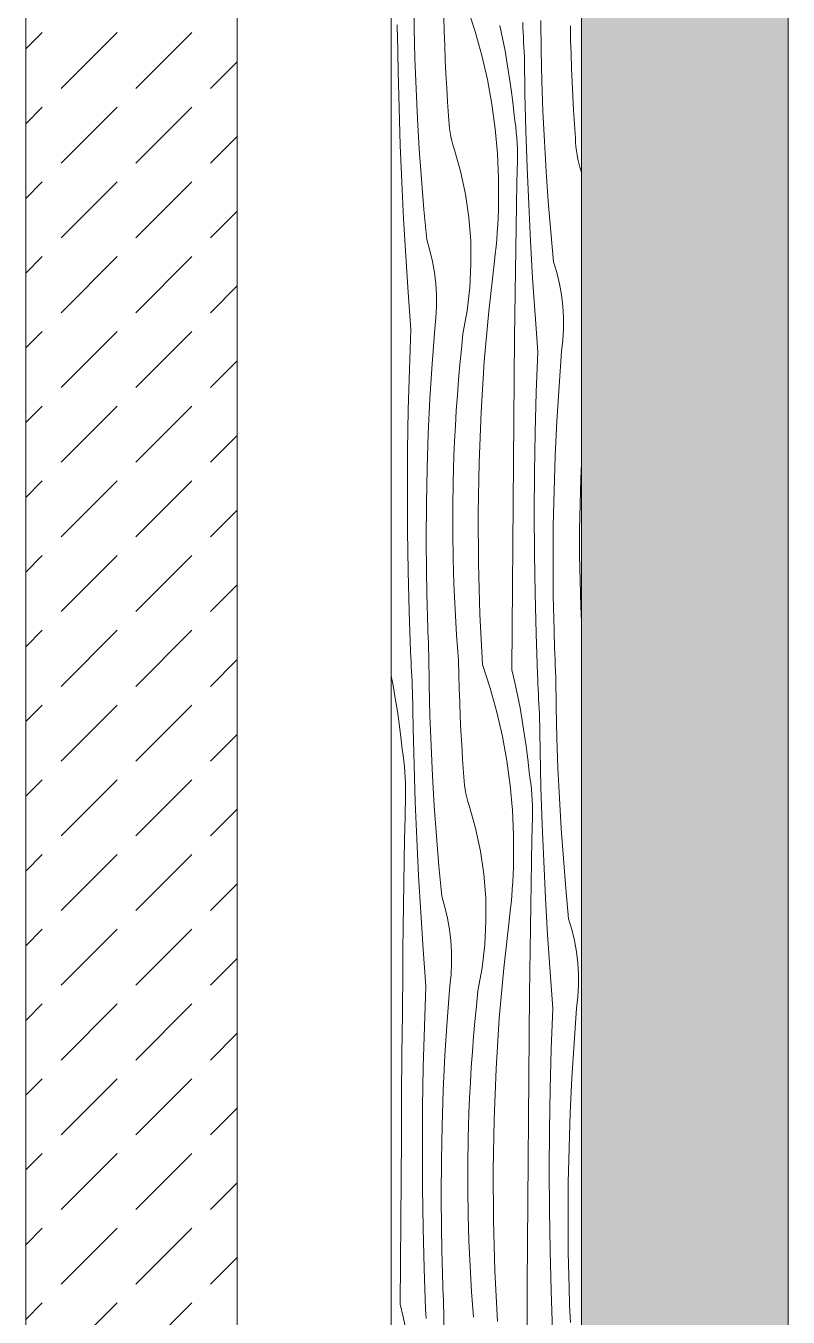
# Model space of a CAD drawing. Header units: millimetres. Extents: x -7826 to 55813, y 465 to 25965.
# Drawn here: x 20789 to 21510, y 10618 to 11840 of the extents above; entities that cross this region are included whole.
import ezdxf

# ---------------------------------------------------------------- set-up
doc = ezdxf.new("R2010")
doc.units = ezdxf.units.MM
doc.layers.add('2D Drafting - General2', color=251, linetype='Continuous', lineweight=15)
doc.layers.add('2D Drafting - General81', color=251, linetype='Continuous', lineweight=20)

# ---------------------------------------------------------------- blocks, each defined once
blk = doc.blocks.new('*X26')
at = {"layer": '2D Drafting - General81', "linetype": 'Continuous'}
for p, q in [((-77659.6, 60090.3), (-77659.9, 60118.8)), ((-77609.1, 60109.9), (-77601.9, 60087.5)), ((-77675.7, 60089.2), (-77675.9, 60093.8)), ((-77631.3, 60087.3), (-77631.6, 60100.6)), ((-77578.6, 60093), (-77576.1, 60081)), ((-77556.7, 60091.4), (-77556.9, 60096)), ((-77556.5, 60086.7), (-77556.7, 60091.4)), ((-77539.5, 60069.1), (-77539.9, 60097.7)), ((-77511.6, 60079.4), (-77511.8, 60092.7)), ((-77675.5, 60084.5), (-77675.7, 60089.2)), ((-77674.9, 60049.6), (-77675.5, 60084.5)), ((-77658.9, 60061.7), (-77659.6, 60090.3)), ((-77630.8, 60074), (-77631.3, 60087.3)), ((-77601.9, 60087.5), (-77595.6, 60064.8)), ((-77576.1, 60081), (-77573.7, 60069)), ((-77556.3, 60082), (-77556.5, 60086.7)), ((-77556.1, 60077.4), (-77556.3, 60082)), ((-77511.2, 60066.1), (-77511.6, 60079.4)), ((-77630.3, 60060.7), (-77630.8, 60074)), ((-77573.7, 60069), (-77571.6, 60056.9)), ((-77555.9, 60072.7), (-77556.1, 60077.4)), ((-77555.6, 60068), (-77555.9, 60072.7)), ((-77555.4, 60063.3), (-77555.6, 60068)), ((-77538.9, 60040.5), (-77539.5, 60069.1)), ((-77510.8, 60052.8), (-77511.2, 60066.1)), ((-77657.9, 60033.1), (-77658.9, 60061.7)), ((-77629.6, 60047.3), (-77630.3, 60060.7)), ((-77595.6, 60064.8), (-77590.4, 60041.9)), ((-77571.6, 60056.9), (-77569.7, 60044.7)), ((-77554.8, 60028.4), (-77555.4, 60063.3)), ((-77674, 60014.7), (-77674.9, 60049.6)), ((-77628.9, 60034), (-77629.6, 60047.3)), ((-77590.4, 60041.9), (-77586.2, 60018.7)), ((-77569.7, 60044.7), (-77568, 60032.6)), ((-77510.2, 60039.5), (-77510.8, 60052.8)), ((-77656.6, 60004.6), (-77657.9, 60033.1)), ((-77628.1, 60020.8), (-77628.9, 60034)), ((-77568, 60032.6), (-77566.4, 60020.4)), ((-77537.8, 60012), (-77538.9, 60040.5)), ((-77509.6, 60026.2), (-77510.2, 60039.5)), ((-77627.1, 60007.5), (-77628.1, 60020.8)), ((-77586.2, 60018.7), (-77583.1, 59995.4)), ((-77566.4, 60020.4), (-77565.1, 60008.2)), ((-77553.9, 59993.5), (-77554.8, 60028.4)), ((-77508.8, 60012.9), (-77509.6, 60026.2)), ((-77672.8, 59979.8), (-77674, 60014.7)), ((-77627, 60003.5), (-77627.1, 60007.5)), ((-77564.3, 60002.9), (-77565.1, 60008.2)), ((-77536.5, 59983.4), (-77537.8, 60012)), ((-77508, 59999.6), (-77508.8, 60012.9)), ((-77654.9, 59976.1), (-77656.6, 60004.6)), ((-77626.7, 59999.6), (-77627, 60003.5)), ((-77626.2, 59995.7), (-77626.7, 59999.6)), ((-77625.6, 59991.8), (-77626.2, 59995.7)), ((-77583.1, 59995.4), (-77580.9, 59972)), ((-77563.6, 59997.6), (-77564.3, 60002.9)), ((-77563, 59992.2), (-77563.6, 59997.6)), ((-77552.8, 59958.6), (-77553.9, 59993.5)), ((-77507.1, 59986.3), (-77508, 59999.6)), ((-77624.9, 59987.9), (-77625.6, 59991.8)), ((-77624, 59984), (-77624.9, 59987.9)), ((-77623, 59980.2), (-77624, 59984)), ((-77562.6, 59986.9), (-77563, 59992.2)), ((-77562.2, 59981.5), (-77562.6, 59986.9)), ((-77562, 59976.1), (-77562.2, 59981.5)), ((-77534.8, 59954.9), (-77536.5, 59983.4)), ((-77506.9, 59982.4), (-77507.1, 59986.3)), ((-77506.6, 59978.4), (-77506.9, 59982.4)), ((-77671.4, 59944.9), (-77672.8, 59979.8)), ((-77652.8, 59947.6), (-77654.9, 59976.1)), ((-77621.9, 59976.4), (-77623, 59980.2)), ((-77615.9, 59955.1), (-77621.9, 59976.4)), ((-77580.9, 59972), (-77579.8, 59948.5)), ((-77562, 59970.7), (-77562, 59976.1)), ((-77562, 59965.4), (-77562, 59970.7)), ((-77506.1, 59974.5), (-77506.6, 59978.4)), ((-77505.5, 59970.6), (-77506.1, 59974.5)), ((-77504.8, 59966.7), (-77505.5, 59970.6)), ((-77562.5, 59944.5), (-77562, 59965.4)), ((-77551.3, 59923.7), (-77552.8, 59958.6)), ((-77503.9, 59962.9), (-77504.8, 59966.7)), ((-77503, 59959), (-77503.9, 59962.9)), ((-77501.8, 59955.2), (-77503, 59959)), ((-77669.7, 59910.1), (-77671.4, 59944.9)), ((-77650.5, 59919.1), (-77652.8, 59947.6)), ((-77611.2, 59933.4), (-77615.9, 59955.1)), ((-77579.8, 59948.5), (-77579.8, 59925)), ((-77562.9, 59923.6), (-77562.5, 59944.5)), ((-77532.8, 59926.4), (-77534.8, 59954.9)), ((-77501.3, 59953.5), (-77501.8, 59955.2)), ((-77608, 59911.4), (-77611.2, 59933.4)), ((-77580, 59918.1), (-77579.8, 59925)), ((-77563.3, 59902.7), (-77562.9, 59923.6)), ((-77549.6, 59888.9), (-77551.3, 59923.7)), ((-77530.4, 59897.9), (-77532.8, 59926.4)), ((-77667.6, 59875.2), (-77669.7, 59910.1)), ((-77647.7, 59890.6), (-77650.5, 59919.1)), ((-77606.2, 59889.3), (-77608, 59911.4)), ((-77580.6, 59904.4), (-77580.2, 59911.3)), ((-77580.2, 59911.3), (-77580, 59918.1)), ((-77581.6, 59890.7), (-77581, 59897.5)), ((-77581, 59897.5), (-77580.6, 59904.4)), ((-77563.6, 59881.8), (-77563.3, 59902.7)), ((-77527.7, 59869.4), (-77530.4, 59897.9)), ((-77644.7, 59880.3), (-77647.7, 59890.6)), ((-77605.9, 59867.2), (-77606.2, 59889.3)), ((-77582.9, 59877), (-77582.2, 59883.9)), ((-77582.2, 59883.9), (-77581.6, 59890.7)), ((-77547.6, 59854), (-77549.6, 59888.9)), ((-77665.3, 59840.4), (-77667.6, 59875.2)), ((-77642.3, 59869.9), (-77644.7, 59880.3)), ((-77583.7, 59870.2), (-77582.9, 59877)), ((-77563.9, 59860.9), (-77563.6, 59881.8)), ((-77640.4, 59859.3), (-77642.3, 59869.9)), ((-77639.2, 59848.7), (-77640.4, 59859.3)), ((-77607, 59845), (-77605.9, 59867.2)), ((-77589.1, 59822.7), (-77583.7, 59870.2)), ((-77564.2, 59840), (-77563.9, 59860.9)), ((-77524.6, 59859.2), (-77527.7, 59869.4)), ((-77522.2, 59848.7), (-77524.6, 59859.2)), ((-77638.5, 59838), (-77639.2, 59848.7)), ((-77545.3, 59819.2), (-77547.6, 59854)), ((-77520.3, 59838.2), (-77522.2, 59848.7)), ((-77662.7, 59805.5), (-77665.3, 59840.4)), ((-77638.5, 59827.2), (-77638.5, 59838)), ((-77609.5, 59823), (-77607, 59845)), ((-77564.4, 59819.1), (-77564.2, 59840)), ((-77519.1, 59827.5), (-77520.3, 59838.2)), ((-77639.1, 59816.5), (-77638.5, 59827.2)), ((-77613.5, 59801.2), (-77609.5, 59823)), ((-77593.3, 59775), (-77589.1, 59822.7)), ((-77518.4, 59816.8), (-77519.1, 59827.5)), ((-77640.2, 59805.9), (-77639.1, 59816.5)), ((-77564.6, 59798.2), (-77564.4, 59819.1)), ((-77542.7, 59784.4), (-77545.3, 59819.2)), ((-77518.4, 59806.1), (-77518.4, 59816.8)), ((-77664.2, 59767.4), (-77662.7, 59805.5)), ((-77642.7, 59772.9), (-77640.2, 59805.9)), ((-77615, 59786.7), (-77613.5, 59801.2)), ((-77565, 59758.9), (-77564.6, 59798.2)), ((-77519, 59795.4), (-77518.4, 59806.1)), ((-77616.4, 59772.3), (-77615, 59786.7)), ((-77520.2, 59784.7), (-77519, 59795.4)), ((-77644.7, 59739.9), (-77642.7, 59772.9)), ((-77596.3, 59727.3), (-77593.3, 59775)), ((-77544.1, 59746.2), (-77542.7, 59784.4)), ((-77522.6, 59751.7), (-77520.2, 59784.7)), ((-77665.2, 59729.3), (-77664.2, 59767.4)), ((-77617.7, 59757.8), (-77616.4, 59772.3)), ((-77618.8, 59743.4), (-77617.7, 59757.8)), ((-77565.3, 59719.5), (-77565, 59758.9)), ((-77524.7, 59718.8), (-77522.6, 59751.7)), ((-77646.3, 59706.9), (-77644.7, 59739.9)), ((-77619.8, 59728.9), (-77618.8, 59743.4)), ((-77545.2, 59708.1), (-77544.1, 59746.2)), ((-77665.9, 59691.1), (-77665.2, 59729.3)), ((-77620.7, 59714.4), (-77619.8, 59728.9)), ((-77598.3, 59679.5), (-77596.3, 59727.3)), ((-77621.4, 59699.9), (-77620.7, 59714.4)), ((-77565.7, 59680.2), (-77565.3, 59719.5)), ((-77526.2, 59685.8), (-77524.7, 59718.8)), ((-77647.4, 59673.9), (-77646.3, 59706.9)), ((-77622, 59685.4), (-77621.4, 59699.9)), ((-77545.8, 59670), (-77545.2, 59708.1)), ((-77666.1, 59653), (-77665.9, 59691.1)), ((-77622.8, 59661.3), (-77622, 59685.4)), ((-77599.1, 59631.7), (-77598.3, 59679.5)), ((-77566, 59640.8), (-77565.7, 59680.2)), ((-77527.3, 59652.7), (-77526.2, 59685.8)), ((-77502, 59664.2), (-77501.3, 59678.7)), ((-77501.3, 59678.7), (-77501.3, 59679.1)), ((-77648.1, 59640.9), (-77647.4, 59673.9)), ((-77546, 59631.8), (-77545.8, 59670)), ((-77502.7, 59640.1), (-77502, 59664.2)), ((-77665.9, 59614.8), (-77666.1, 59653)), ((-77623.1, 59637.1), (-77622.8, 59661.3)), ((-77528, 59619.7), (-77527.3, 59652.7)), ((-77648.3, 59607.8), (-77648.1, 59640.9)), ((-77566.3, 59601.5), (-77566, 59640.8)), ((-77503.1, 59616), (-77502.7, 59640.1)), ((-77623.1, 59613), (-77623.1, 59637.1)), ((-77598.8, 59583.9), (-77599.1, 59631.7)), ((-77545.9, 59593.6), (-77546, 59631.8)), ((-77665.4, 59576.7), (-77665.9, 59614.8)), ((-77528.2, 59586.6), (-77528, 59619.7)), ((-77503.1, 59591.8), (-77503.1, 59616)), ((-77648, 59574.8), (-77648.3, 59607.8)), ((-77622.8, 59588.8), (-77623.1, 59613)), ((-77566.5, 59562.2), (-77566.3, 59601.5)), ((-77545.3, 59555.5), (-77545.9, 59593.6)), ((-77502.7, 59567.7), (-77503.1, 59591.8)), ((-77622, 59564.7), (-77622.8, 59588.8)), ((-77597.4, 59536.1), (-77598.8, 59583.9)), ((-77528, 59553.6), (-77528.2, 59586.6)), ((-77664.4, 59538.5), (-77665.4, 59576.7)), ((-77647.4, 59541.7), (-77648, 59574.8)), ((-77502, 59543.5), (-77502.7, 59567.7)), ((-77621, 59540.6), (-77622, 59564.7)), ((-77566.8, 59522.8), (-77566.5, 59562.2)), ((-77544.3, 59517.3), (-77545.3, 59555.5)), ((-77527.3, 59520.6), (-77528, 59553.6)), ((-77647.2, 59536.2), (-77647.4, 59541.7)), ((-77501.3, 59529.2), (-77502, 59543.5)), ((-77663, 59500.4), (-77664.4, 59538.5)), ((-77647, 59530.6), (-77647.2, 59536.2)), ((-77646.8, 59525.1), (-77647, 59530.6)), ((-77619.5, 59516.5), (-77621, 59540.6)), ((-77594.9, 59488.4), (-77597.4, 59536.1)), ((-77646.7, 59519.5), (-77646.8, 59525.1)), ((-77646.4, 59514), (-77646.7, 59519.5)), ((-77617.7, 59492.4), (-77619.5, 59516.5)), ((-77567.1, 59483.5), (-77566.8, 59522.8)), ((-77542.9, 59479.2), (-77544.3, 59517.3)), ((-77527.1, 59515), (-77527.3, 59520.6)), ((-77646.2, 59508.4), (-77646.4, 59514)), ((-77646, 59502.9), (-77646.2, 59508.4)), ((-77527, 59509.5), (-77527.1, 59515)), ((-77526.8, 59503.9), (-77527, 59509.5)), ((-77662.8, 59495.7), (-77663, 59500.4)), ((-77662.6, 59491), (-77662.8, 59495.7)), ((-77645.7, 59497.3), (-77646, 59502.9)), ((-77645.4, 59468.8), (-77645.7, 59497.3)), ((-77617.4, 59479.1), (-77617.7, 59492.4)), ((-77526.6, 59498.4), (-77526.8, 59503.9)), ((-77526.4, 59492.8), (-77526.6, 59498.4)), ((-77526.2, 59487.3), (-77526.4, 59492.8)), ((-77662.4, 59486.4), (-77662.6, 59491)), ((-77662.2, 59481.7), (-77662.4, 59486.4)), ((-77661.9, 59477), (-77662.2, 59481.7)), ((-77594.9, 59488.4), (-77587.6, 59466)), ((-77567.1, 59483.5), (-77564.4, 59471.5)), ((-77525.9, 59481.7), (-77526.2, 59487.3)), ((-77525.7, 59476.2), (-77525.9, 59481.7)), ((-77681.3, 59477.6), (-77679.6, 59468.6)), ((-77679.6, 59468.6), (-77677.5, 59456.5)), ((-77661.7, 59472.3), (-77661.9, 59477)), ((-77661.5, 59467.7), (-77661.7, 59472.3)), ((-77661.2, 59463), (-77661.5, 59467.7)), ((-77644.7, 59440.2), (-77645.4, 59468.8)), ((-77617.1, 59465.8), (-77617.4, 59479.1)), ((-77564.4, 59471.5), (-77561.8, 59459.5)), ((-77542.7, 59474.5), (-77542.9, 59479.2)), ((-77542.5, 59469.9), (-77542.7, 59474.5)), ((-77542.3, 59465.2), (-77542.5, 59469.9)), ((-77525.3, 59447.6), (-77525.7, 59476.2)), ((-77677.5, 59456.5), (-77675.5, 59444.4)), ((-77660.7, 59428.1), (-77661.2, 59463)), ((-77616.6, 59452.5), (-77617.1, 59465.8)), ((-77587.6, 59466), (-77581.4, 59443.3)), ((-77561.8, 59459.5), (-77559.5, 59447.4)), ((-77542.1, 59460.5), (-77542.3, 59465.2)), ((-77541.9, 59455.8), (-77542.1, 59460.5)), ((-77541.7, 59451.2), (-77541.9, 59455.8)), ((-77675.5, 59444.4), (-77673.8, 59432.3)), ((-77616.1, 59439.1), (-77616.6, 59452.5)), ((-77581.4, 59443.3), (-77576.2, 59420.4)), ((-77559.5, 59447.4), (-77557.4, 59435.4)), ((-77541.4, 59446.5), (-77541.7, 59451.2)), ((-77541.2, 59441.8), (-77541.4, 59446.5)), ((-77524.6, 59419), (-77525.3, 59447.6)), ((-77673.8, 59432.3), (-77672.3, 59420.1)), ((-77643.7, 59411.6), (-77644.7, 59440.2)), ((-77615.4, 59425.8), (-77616.1, 59439.1)), ((-77557.4, 59435.4), (-77555.5, 59423.2)), ((-77540.6, 59406.9), (-77541.2, 59441.8)), ((-77672.3, 59420.1), (-77671, 59407.9)), ((-77659.8, 59393.2), (-77660.7, 59428.1)), ((-77614.7, 59412.5), (-77615.4, 59425.8)), ((-77576.2, 59420.4), (-77572, 59397.2)), ((-77555.5, 59423.2), (-77553.8, 59411.1)), ((-77523.6, 59390.5), (-77524.6, 59419)), ((-77670.1, 59402.6), (-77671, 59407.9)), ((-77642.3, 59383.1), (-77643.7, 59411.6)), ((-77613.9, 59399.2), (-77614.7, 59412.5)), ((-77553.8, 59411.1), (-77552.2, 59398.9)), ((-77539.7, 59372), (-77540.6, 59406.9)), ((-77669.4, 59397.2), (-77670.1, 59402.6)), ((-77668.9, 59391.9), (-77669.4, 59397.2)), ((-77612.9, 59386), (-77613.9, 59399.2)), ((-77572, 59397.2), (-77568.8, 59373.9)), ((-77552.2, 59398.9), (-77550.9, 59386.7)), ((-77668.4, 59386.5), (-77668.9, 59391.9)), ((-77668.1, 59381.2), (-77668.4, 59386.5)), ((-77658.6, 59358.3), (-77659.8, 59393.2)), ((-77640.6, 59354.5), (-77642.3, 59383.1)), ((-77612.8, 59382), (-77612.9, 59386)), ((-77612.4, 59378.1), (-77612.8, 59382)), ((-77550.1, 59381.4), (-77550.9, 59386.7)), ((-77522.3, 59361.9), (-77523.6, 59390.5)), ((-77667.9, 59375.8), (-77668.1, 59381.2)), ((-77667.8, 59370.4), (-77667.9, 59375.8)), ((-77667.9, 59365), (-77667.8, 59370.4)), ((-77612, 59374.2), (-77612.4, 59378.1)), ((-77611.4, 59370.2), (-77612, 59374.2)), ((-77610.7, 59366.4), (-77611.4, 59370.2)), ((-77568.8, 59373.9), (-77566.7, 59350.5)), ((-77549.4, 59376.1), (-77550.1, 59381.4)), ((-77548.8, 59370.7), (-77549.4, 59376.1)), ((-77548.4, 59365.4), (-77548.8, 59370.7)), ((-77538.6, 59337.1), (-77539.7, 59372)), ((-77668.3, 59344.1), (-77667.9, 59365)), ((-77657.2, 59323.4), (-77658.6, 59358.3)), ((-77609.8, 59362.5), (-77610.7, 59366.4)), ((-77608.8, 59358.7), (-77609.8, 59362.5)), ((-77607.7, 59354.9), (-77608.8, 59358.7)), ((-77548, 59360), (-77548.4, 59365.4)), ((-77547.8, 59354.6), (-77548, 59360)), ((-77520.6, 59333.4), (-77522.3, 59361.9)), ((-77638.6, 59326), (-77640.6, 59354.5)), ((-77601.6, 59333.6), (-77607.7, 59354.9)), ((-77566.7, 59350.5), (-77565.6, 59327)), ((-77547.8, 59349.2), (-77547.8, 59354.6)), ((-77547.8, 59343.8), (-77547.8, 59349.2)), ((-77668.7, 59323.2), (-77668.3, 59344.1)), ((-77597, 59311.9), (-77601.6, 59333.6)), ((-77548.3, 59323), (-77547.8, 59343.8)), ((-77537.1, 59302.2), (-77538.6, 59337.1)), ((-77518.5, 59304.9), (-77520.6, 59333.4)), ((-77669.1, 59302.3), (-77668.7, 59323.2)), ((-77655.5, 59288.5), (-77657.2, 59323.4)), ((-77636.2, 59297.6), (-77638.6, 59326)), ((-77565.6, 59327), (-77565.6, 59303.5)), ((-77548.7, 59302.1), (-77548.3, 59323)), ((-77593.8, 59289.9), (-77597, 59311.9)), ((-77669.5, 59281.5), (-77669.1, 59302.3)), ((-77633.5, 59269.1), (-77636.2, 59297.6)), ((-77566, 59289.8), (-77565.8, 59296.6)), ((-77565.8, 59296.6), (-77565.6, 59303.5)), ((-77549, 59281.2), (-77548.7, 59302.1)), ((-77535.4, 59267.4), (-77537.1, 59302.2)), ((-77516.2, 59276.4), (-77518.5, 59304.9)), ((-77653.4, 59253.7), (-77655.5, 59288.5)), ((-77592, 59267.8), (-77593.8, 59289.9)), ((-77566.4, 59282.9), (-77566, 59289.8)), ((-77669.8, 59260.6), (-77669.5, 59281.5)), ((-77567.4, 59269.2), (-77566.8, 59276)), ((-77566.8, 59276), (-77566.4, 59282.9)), ((-77549.4, 59260.3), (-77549, 59281.2)), ((-77513.5, 59247.9), (-77516.2, 59276.4)), ((-77670, 59239.7), (-77669.8, 59260.6)), ((-77630.5, 59258.8), (-77633.5, 59269.1)), ((-77591.7, 59245.6), (-77592, 59267.8)), ((-77568.7, 59255.5), (-77568, 59262.3)), ((-77568, 59262.3), (-77567.4, 59269.2)), ((-77549.7, 59239.4), (-77549.4, 59260.3)), ((-77533.4, 59232.5), (-77535.4, 59267.4)), ((-77651.1, 59218.9), (-77653.4, 59253.7)), ((-77628, 59248.4), (-77630.5, 59258.8)), ((-77626.2, 59237.8), (-77628, 59248.4)), ((-77574.8, 59201.2), (-77569.5, 59248.7)), ((-77569.5, 59248.7), (-77568.7, 59255.5)), ((-77510.4, 59237.7), (-77513.5, 59247.9)), ((-77670.3, 59218.8), (-77670, 59239.7)), ((-77624.9, 59227.2), (-77626.2, 59237.8)), ((-77592.8, 59223.5), (-77591.7, 59245.6)), ((-77550, 59218.5), (-77549.7, 59239.4)), ((-77508, 59227.2), (-77510.4, 59237.7)), ((-77624.3, 59216.5), (-77624.9, 59227.2)), ((-77595.3, 59201.5), (-77592.8, 59223.5)), ((-77531.1, 59197.7), (-77533.4, 59232.5)), ((-77506.1, 59216.6), (-77508, 59227.2)), ((-77670.5, 59197.9), (-77670.3, 59218.8)), ((-77648.5, 59184), (-77651.1, 59218.9)), ((-77624.3, 59205.7), (-77624.3, 59216.5)), ((-77550.2, 59197.6), (-77550, 59218.5)), ((-77504.9, 59206), (-77506.1, 59216.6)), ((-77624.8, 59195), (-77624.3, 59205.7)), ((-77599.3, 59179.6), (-77595.3, 59201.5)), ((-77579.1, 59153.5), (-77574.8, 59201.2)), ((-77504.2, 59195.3), (-77504.9, 59206)), ((-77670.8, 59158.5), (-77670.5, 59197.9)), ((-77626, 59184.4), (-77624.8, 59195)), ((-77550.4, 59176.7), (-77550.2, 59197.6)), ((-77528.5, 59162.9), (-77531.1, 59197.7)), ((-77504.2, 59184.6), (-77504.2, 59195.3)), ((-77650, 59145.9), (-77648.5, 59184)), ((-77628.5, 59151.4), (-77626, 59184.4)), ((-77600.8, 59165.2), (-77599.3, 59179.6)), ((-77550.8, 59137.4), (-77550.4, 59176.7)), ((-77504.8, 59173.9), (-77504.2, 59184.6)), ((-77602.2, 59150.8), (-77600.8, 59165.2)), ((-77529.9, 59124.7), (-77528.5, 59162.9)), ((-77508.4, 59130.2), (-77506, 59163.2)), ((-77506, 59163.2), (-77504.8, 59173.9)), ((-77671.2, 59119.2), (-77670.8, 59158.5)), ((-77630.5, 59118.4), (-77628.5, 59151.4)), ((-77603.4, 59136.3), (-77602.2, 59150.8)), ((-77582.1, 59105.8), (-77579.1, 59153.5)), ((-77651, 59107.8), (-77650, 59145.9)), ((-77604.6, 59121.9), (-77603.4, 59136.3)), ((-77551.1, 59098), (-77550.8, 59137.4)), ((-77510.4, 59097.3), (-77508.4, 59130.2)), ((-77671.5, 59079.9), (-77671.2, 59119.2)), ((-77632.1, 59085.4), (-77630.5, 59118.4)), ((-77605.6, 59107.4), (-77604.6, 59121.9)), ((-77530.9, 59086.6), (-77529.9, 59124.7)), ((-77651.7, 59069.6), (-77651, 59107.8)), ((-77606.5, 59092.9), (-77605.6, 59107.4)), ((-77584.1, 59058), (-77582.1, 59105.8)), ((-77607.2, 59078.4), (-77606.5, 59092.9)), ((-77551.4, 59058.7), (-77551.1, 59098)), ((-77512, 59064.2), (-77510.4, 59097.3)), ((-77671.8, 59040.5), (-77671.5, 59079.9)), ((-77633.2, 59052.4), (-77632.1, 59085.4)), ((-77607.8, 59063.9), (-77607.2, 59078.4)), ((-77531.6, 59048.4), (-77530.9, 59086.6)), ((-77651.9, 59031.5), (-77651.7, 59069.6)), ((-77513.1, 59031.2), (-77512, 59064.2)), ((-77633.9, 59019.3), (-77633.2, 59052.4)), ((-77608.5, 59039.8), (-77607.8, 59063.9)), ((-77584.9, 59010.2), (-77584.1, 59058)), ((-77551.8, 59019.3), (-77551.4, 59058.7)), ((-77672.1, 59001.2), (-77671.8, 59040.5)), ((-77608.9, 59015.6), (-77608.5, 59039.8)), ((-77531.8, 59010.3), (-77531.6, 59048.4)), ((-77651.7, 58993.3), (-77651.9, 59031.5)), ((-77513.8, 58998.2), (-77513.1, 59031.2)), ((-77634.1, 58986.3), (-77633.9, 59019.3)), ((-77608.9, 58991.5), (-77608.9, 59015.6)), ((-77552, 58980), (-77551.8, 59019.3)), ((-77584.6, 58962.4), (-77584.9, 59010.2)), ((-77531.6, 58972.1), (-77531.8, 59010.3)), ((-77672.4, 58961.8), (-77672.1, 59001.2)), ((-77651.1, 58955.1), (-77651.7, 58993.3)), ((-77608.6, 58967.3), (-77608.9, 58991.5)), ((-77514, 58965.1), (-77513.8, 58998.2)), ((-77633.8, 58953.3), (-77634.1, 58986.3)), ((-77552.3, 58940.6), (-77552, 58980)), ((-77607.8, 58943.2), (-77608.6, 58967.3)), ((-77531.1, 58934), (-77531.6, 58972.1)), ((-77672.7, 58922.5), (-77672.4, 58961.8)), ((-77650.2, 58917), (-77651.1, 58955.1)), ((-77583.2, 58914.6), (-77584.6, 58962.4)), ((-77513.8, 58932.1), (-77514, 58965.1)), ((-77633.2, 58920.2), (-77633.8, 58953.3)), ((-77606.7, 58919.1), (-77607.8, 58943.2)), ((-77552.6, 58901.3), (-77552.3, 58940.6)), ((-77530.1, 58895.8), (-77531.1, 58934)), ((-77513.1, 58899), (-77513.8, 58932.1)), ((-77672.9, 58883.1), (-77672.7, 58922.5)), ((-77633, 58914.7), (-77633.2, 58920.2)), ((-77605.3, 58895), (-77606.7, 58919.1)), ((-77648.8, 58878.9), (-77650.2, 58917)), ((-77632.8, 58909.1), (-77633, 58914.7)), ((-77632.6, 58903.6), (-77632.8, 58909.1)), ((-77580.7, 58866.9), (-77583.2, 58914.6)), ((-77632.4, 58898), (-77632.6, 58903.6)), ((-77632.2, 58892.5), (-77632.4, 58898)), ((-77603.5, 58870.9), (-77605.3, 58895)), ((-77552.9, 58862), (-77552.6, 58901.3)), ((-77528.7, 58857.7), (-77530.1, 58895.8)), ((-77512.9, 58893.5), (-77513.1, 58899)), ((-77512.8, 58887.9), (-77512.9, 58893.5)), ((-77672.9, 58883.1), (-77670.2, 58871.2)), ((-77632, 58886.9), (-77632.2, 58892.5)), ((-77631.8, 58881.4), (-77632, 58886.9)), ((-77631.5, 58875.8), (-77631.8, 58881.4)), ((-77512.6, 58882.4), (-77512.8, 58887.9)), ((-77512.4, 58876.8), (-77512.6, 58882.4)), ((-77670.2, 58871.2), (-77667.7, 58859.2)), ((-77648.6, 58874.2), (-77648.8, 58878.9)), ((-77648.4, 58869.5), (-77648.6, 58874.2)), ((-77631.2, 58847.3), (-77631.5, 58875.8)), ((-77512.2, 58871.3), (-77512.4, 58876.8)), ((-77511.9, 58865.8), (-77512.2, 58871.3))]:
    blk.add_line(p, q, dxfattribs=at)
blk = doc.blocks.new('Wype_nienie_27')
at = {"layer": '2D Drafting - General2', "linetype": 'Continuous'}
for p, q in [((-77681.3, 67937), (-77681.3, 53283.6)), ((-77501.3, 53283.6), (-77501.3, 67937))]:
    blk.add_line(p, q, dxfattribs=at)
at = {"layer": '2D Drafting - General81', "linetype": 'Continuous'}
blk.add_blockref('*X26', (0, 0), dxfattribs=at)

msp = doc.modelspace()

# ---------------------------------------------------------------- hatches: boundary and pattern name
at = {"layer": '2D Drafting - General81', "linetype": 'Continuous'}
h = msp.add_hatch(dxfattribs=at)
h.set_pattern_fill('SOLID___DASHED', color=256, style=0, pattern_type=2)
h.set_pattern_definition([(45, (98815.82, -48252.71), (-70.71068, 70.71068), []), (45, (98780.46, -48217.35), (-70.71068, 70.71068), [75, -25])])
h.paths.add_polyline_path([(21314.49, 5030.87), (21510.03, 5030.87), (21510.03, 19684.29), (21314.49, 19684.29)], flags=0)
h = msp.add_hatch(dxfattribs=at)
h.set_pattern_fill('BETON', color=256, style=0, pattern_type=2)
h.set_pattern_definition([(45, (98815.82, -48252.71), (-70.71068, 70.71068), [75, -25]), (45, (98815.82, -48182), (-70.71068, 70.71068), [75, -25])])
h.paths.add_polyline_path([(20788.72, 12256.08), (20988.72, 12256.08), (20988.72, 6286.08), (20788.72, 6286.08)], flags=0)

# ---------------------------------------------------------------- linework, layer by layer
at = {"layer": '2D Drafting - General2', "linetype": 'Continuous', "flags": 128}
for points in [[(21314.49, 5030.87), (21510.03, 5030.87), (21510.03, 19684.29), (21314.49, 19684.29)], [(20788.72, 12256.08), (20988.72, 12256.08), (20988.72, 6286.08), (20788.72, 6286.08)]]:
    msp.add_lwpolyline(points, close=True, dxfattribs=at)

# ---------------------------------------------------------------- block references
at = {"layer": '2D Drafting - General81', "linetype": 'Continuous'}
msp.add_blockref('Wype_nienie_27', (98815.82, -48252.71), dxfattribs=at)

doc.saveas('drawing.dxf')
